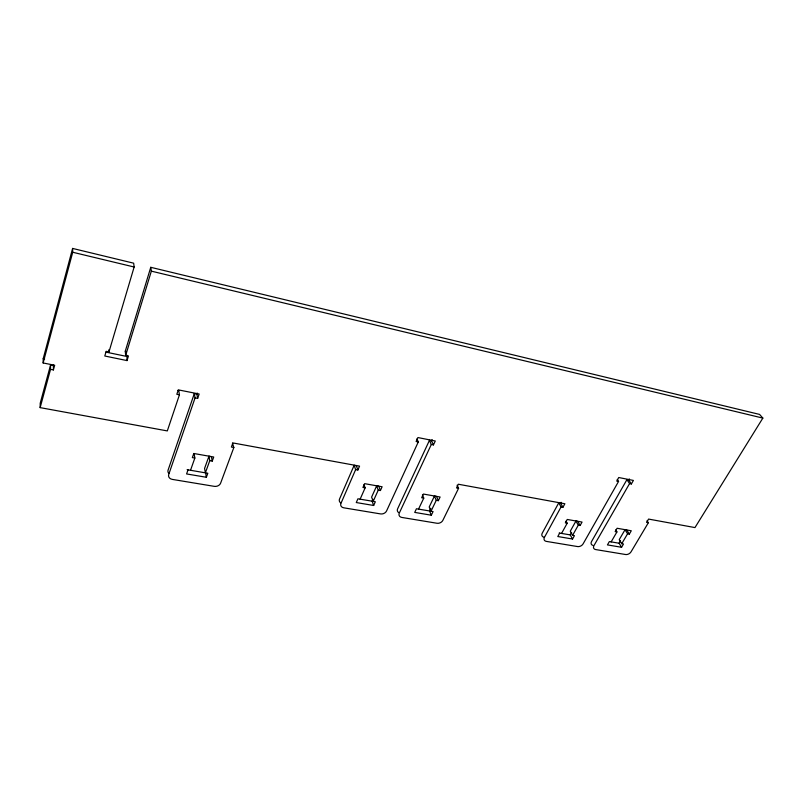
<?xml version="1.0" encoding="UTF-8"?>
<svg xmlns="http://www.w3.org/2000/svg" width="803" height="803" viewBox="0 0 803 803"><rect width="100%" height="100%" fill="white"/><g stroke="black" fill="none" stroke-linecap="round" stroke-linejoin="round"><path stroke-width="1.2" d="M50.529 369.37L50.549 365.084L53.399 365.646L53.399 369.932L50.529 369.37L40.15 407.623L167.315 430.92L179.44 394.805L178.748 390.569L177.935 390.409M53.399 369.932L54.684 365.255L43.141 362.966L43.201 358.69L72.601 248.428L133.659 263.183L134.141 267.008L108.977 351.905L106.177 351.323L104.791 356.01L127.025 360.587L128.44 355.95L125.68 355.378L125.268 351.212L150.763 267.309L759.598 414.428L762.85 418.092L694.966 527.581L648.583 519.079L646.586 522.432L648.342 522.753L631.028 551.862A4.276 2.911 -29.9 0 1 625.617 554.522L595.625 549.553A4.326 2.991 -29.1 0 1 593.939 545.659L629.552 483.607L626.922 479.662L591.54 541.553A4.306 2.991 -29.1 0 0 592.915 545.388M40.15 407.623L40.22 403.196L50.549 365.084M43.141 362.966L72.722 252.252L72.601 248.428M53.399 365.646L53.56 365.064M125.68 355.378L151.345 271.143L150.763 267.309M127.025 360.587L126.954 355.257M194.296 393.661L195.069 397.886L197.648 398.398L196.865 394.163L194.296 393.661L168.108 470.036A5.209 4.105 -8.1 0 0 168.881 473.489M195.069 397.886L168.72 474.513A5.23 4.115 -8.3 0 0 172.344 479.401L214.281 486.347A5.119 4.015 -10.9 0 0 220.604 483.195L233.844 447.502L232.438 443.095M196.865 394.163L197.237 393.079M197.648 398.398L199.164 394.012L178.306 389.867L176.821 394.283L179.44 394.805M188.022 469.885L186.587 473.941L206.371 477.273L207.826 473.258L187.119 469.695M190.512 470.307L194.848 458.051L194.105 453.655M208.951 456.275L204.574 468.41L205.367 472.837L209.774 460.671L208.951 456.275L211.41 456.706L212.243 461.103L209.774 460.671M212.243 461.103L213.728 457.017L193.794 453.494L192.349 457.62L194.848 458.051M354.123 465.369L355.639 469.614L357.867 470.016L356.341 465.78L354.123 465.369L339.549 498.994A4.778 3.684 -18.7 0 0 340.823 502.929M355.639 469.614L340.964 503.33A4.808 3.684 -18.8 0 0 343.744 507.807L380.612 513.92A4.728 3.583 -20.7 0 0 386.564 510.959L418.293 441.931L416.928 438.85M357.867 470.016L359.563 466.131L232.91 442.935L231.384 447.06L233.844 447.502M360.115 499.175L365.134 487.863L363.98 484.651M376.647 485.885L378.243 490.151L380.411 490.533L378.805 486.267L376.647 485.885L371.608 497.107L373.174 501.393L375.342 501.765L373.656 505.478L356.271 502.548L357.927 498.804L372.1 501.182L373.656 505.478M372.1 501.182L372.933 499.325M373.174 501.393L378.243 490.151M380.411 490.533L382.118 486.759L364.622 483.667L362.936 487.471L365.134 487.863M429.424 440.395L431.301 444.491L433.449 444.912L431.562 440.827L429.424 440.395L397.626 508.801A4.657 3.523 -21.8 0 0 398.71 512.625M431.562 440.827L432.134 439.612M431.301 444.491L399.292 513.087A4.677 3.533 -21.8 0 0 401.801 517.433L437.023 523.265A4.617 3.433 -23.4 0 0 442.844 520.374L458.573 488.304L457.118 485.183M433.449 444.912L435.286 441.008L417.921 437.555L416.115 441.499L418.293 441.931M418.534 509.122L423.763 498.121L422.428 494.949M434.433 496.093L436.27 500.309L438.348 500.67L436.501 496.455L434.433 496.093L429.203 506.994L431 511.24L433.068 511.591L431.321 515.205L414.719 512.404L416.446 508.761L429.525 510.959L431.321 515.205M429.525 510.959L430.83 508.249M431 511.24L436.27 500.309M438.348 500.67L440.114 497.007L423.422 494.056L421.665 497.75L423.763 498.121M458.573 488.304L456.516 487.933L458.322 484.229L564.89 503.752L562.963 507.255L560.624 503.18L558.747 502.839L542.216 533.222A4.396 3.132 -27.6 0 0 544.093 537.227M560.624 503.18L561.096 502.307M558.747 502.839L561.076 506.914L544.434 537.378A4.417 3.132 -27.6 0 0 546.321 541.383L577.608 546.572A4.356 3.041 -28.6 0 0 583.119 543.842L618.561 481.439L617.266 479.461M559.671 533.142L557.794 536.534L572.549 539.014L574.436 535.651L572.599 535.34L570.26 531.235L575.922 521.077L577.759 521.408L580.137 525.483L582.055 522.07L567.239 519.461L565.332 522.894L567.199 523.225L561.528 533.453M572.549 539.014L570.22 534.898L571.626 532.389M572.599 535.34L578.301 525.162L575.922 521.077M618.561 481.439L616.724 481.077L618.742 477.524L633.406 480.435L631.379 483.968L628.739 480.023L629.361 478.929M611.133 541.895L616.935 531.927L615.68 529.9M616.935 531.927L615.148 531.616L617.095 528.264L631.288 530.773L629.331 534.095L626.782 530.06L625.025 529.749L619.243 539.646L621.743 543.701L623.499 544.002L621.572 547.285L607.439 544.906L609.357 541.593L619.073 543.219L621.572 547.285M619.073 543.219L620.508 540.76M621.743 543.701L627.575 533.784L625.025 529.749M559.189 533.031L570.22 534.898M578.301 525.162L580.137 525.483M627.575 533.784L629.331 534.095M561.076 506.914L562.963 507.255M629.552 483.607L631.379 483.968M626.922 479.662L628.739 480.023M43.201 358.69L44.637 358.971M105.896 352.115L126.603 356.412M125.268 351.212L126.302 351.433M72.722 252.252L134.141 267.008M151.345 271.143L762.85 418.092M647.027 520.756L648.342 522.753M566.025 521.177L567.199 523.225M205.578 472.837L206.371 477.273M108.817 349.827L108.977 351.905"/></g></svg>
